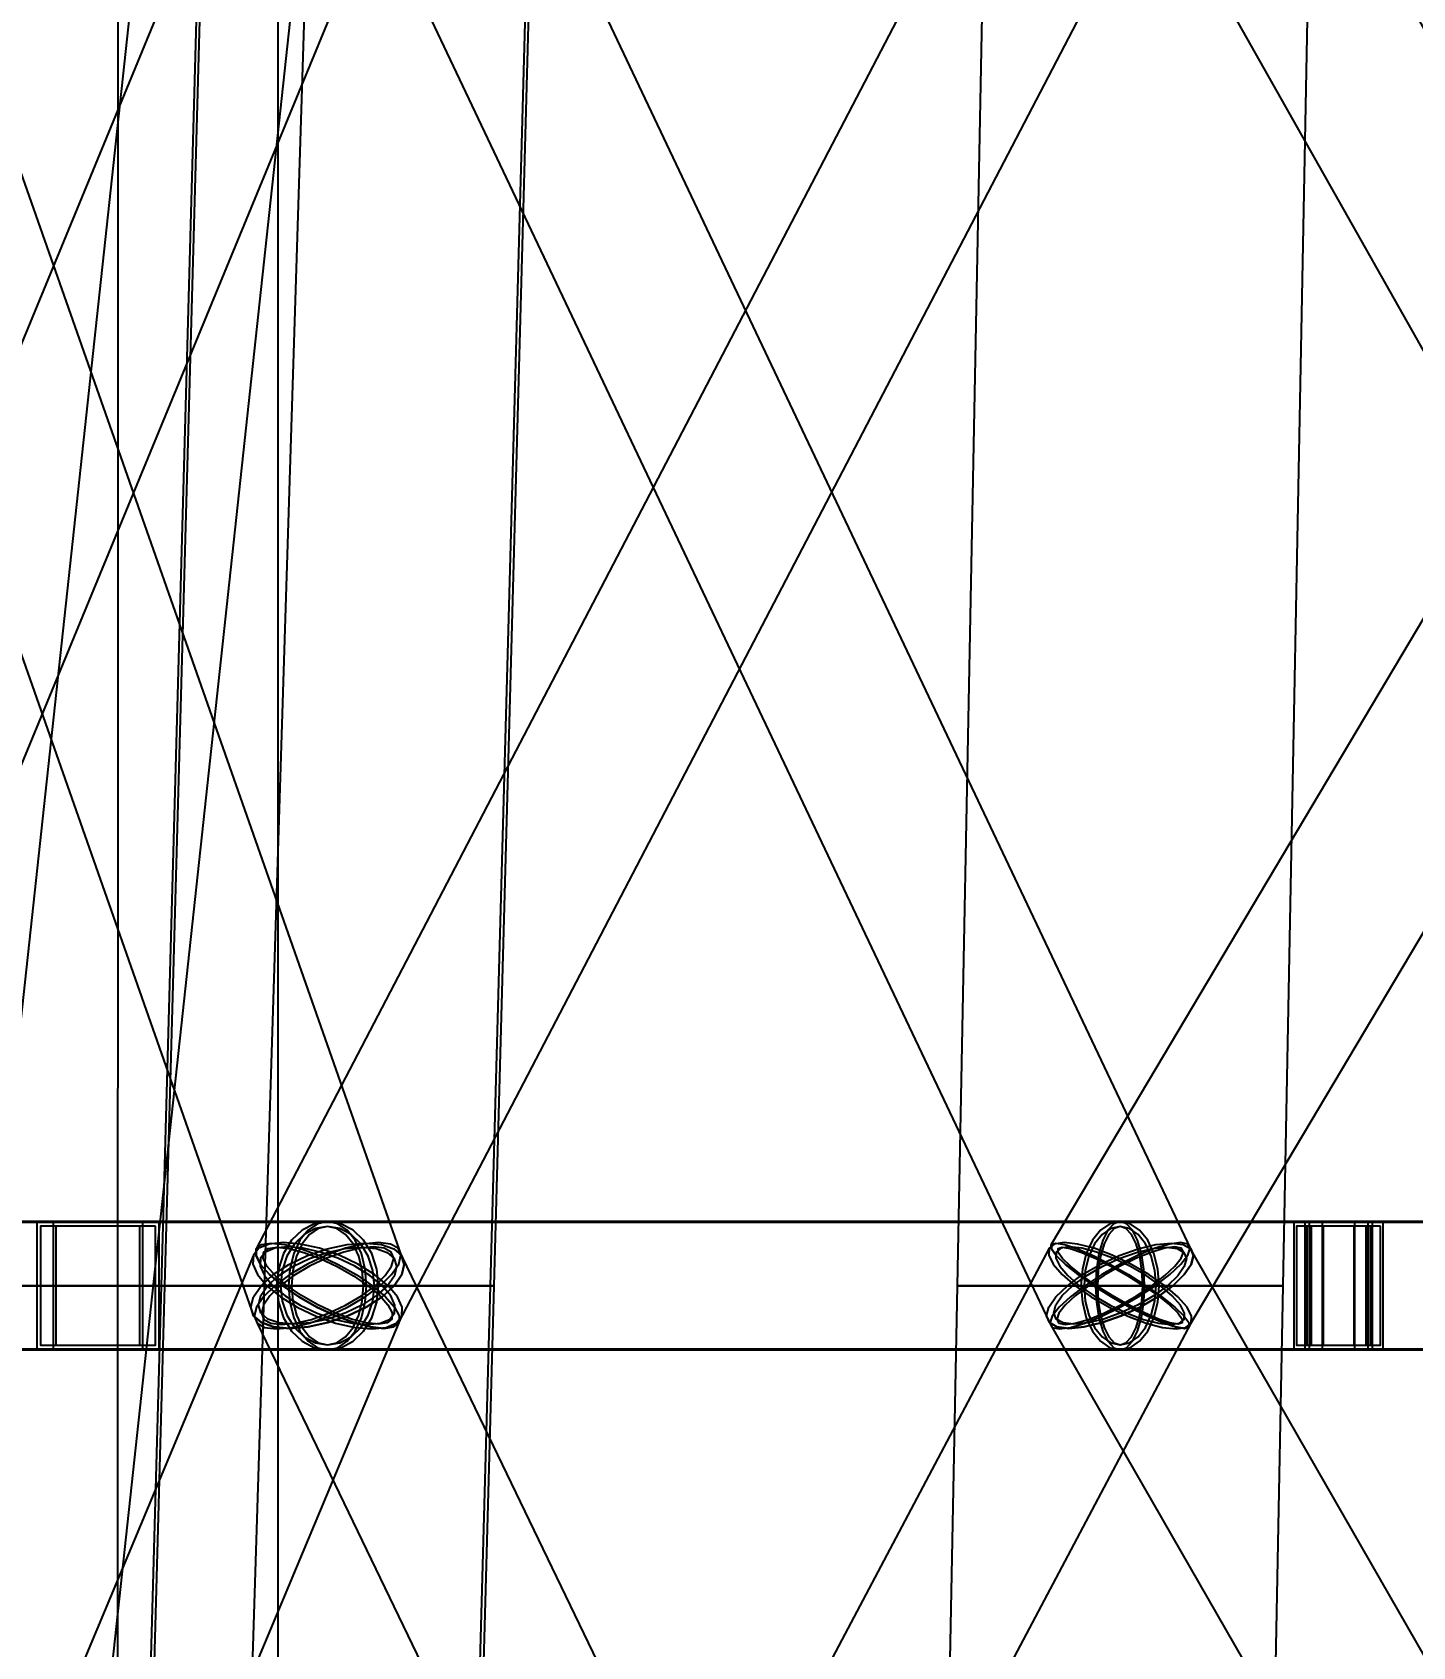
# Model space of a CAD drawing. Header units: millimetres. Extents: x -123812 to 252100, y -3000 to 639000.
# Drawn here: x -9498 to -5129, y 413857 to 418969 of the extents above; entities that cross this region are included whole.
import ezdxf

# ---------------------------------------------------------------- set-up
doc = ezdxf.new("R2010")
doc.units = ezdxf.units.MM
doc.layers.add('D-STR-DIM', color=7, linetype='Continuous', lineweight=13)
doc.layers.add('D-STR-STRC', color=7, linetype='Continuous', lineweight=25)
doc.styles.add('OpenSansCondensed-Light', font='OpenSansCondensed-Light.ttf')
doc.styles.add('TOWER_UNICODE', font='Arial Unicode.ttf')
doc.dimstyles.new('EZDXF', dxfattribs={"dimtxt": 0.25, "dimasz": 0.175, "dimexe": 0.375, "dimexo": 0.125, "dimgap": 0.1, "dimtad": 1, "dimlfac": 100, "dimzin": 12, "dimdsep": 46, "dimtxsty": 'OpenSansCondensed-Light', "dimblk": 'ARCHTICK', "dimcen": 2.5, "dimazin": 3, "dimtfac": 0.5, "dimtmove": 2, "dimatfit": 3})

# ---------------------------------------------------------------- blocks, each defined once
blk = doc.blocks.new('_ARCHTICK')
at = {"color": 0, "linetype": 'BYBLOCK', "const_width": 0.15}
blk.add_lwpolyline([(-0.5, -0.5), (0.5, 0.5)], dxfattribs=at)

msp = doc.modelspace()

# ---------------------------------------------------------------- linework, layer by layer
at = {"layer": 'D-STR-STRC'}
for points in [[(-8541.4, 425027.2), (-11246.2, 400027.2), (-11237.6, 400021.1), (-11212.4, 400013.7), (-11172.3, 400005.3), (-11120, 399996.5), (-11059.1, 399988), (-10993.7, 399980.3), (-10928.4, 399974), (-10867.4, 399969.4), (-10815.1, 399966.9), (-10775, 399966.6), (-10749.8, 399968.7), (-10741.2, 399972.8), (-8036.3, 424972.8)], [(-9227, 425000), (-9230.3, 400000), (-9221.7, 399990.2), (-9196.3, 399981), (-9155.9, 399973.1), (-9103.3, 399967), (-9042.1, 399963.2), (-8976.3, 399961.9), (-8910.6, 399963.2), (-8849.3, 399967), (-8796.7, 399973), (-8756.4, 399980.9), (-8731, 399990.1), (-8722.3, 400000), (-8719, 425000)], [(-6183.8, 420117), (-8789.3, 415117), (-8790.3, 415095.6), (-8776, 415067.6), (-8747.1, 415035), (-8705.8, 415000), (-8654.8, 414965), (-8597.6, 414932.4), (-8538.1, 414904.4), (-8480.4, 414883), (-8428.3, 414869.5), (-8385.5, 414864.8), (-8354.9, 414869.5), (-8338.4, 414883), (-5732.9, 419883)], [(-8650.2, 419883), (-6279.4, 414883), (-6255.4, 414869.5), (-6217.8, 414864.8), (-6169.1, 414869.5), (-6112.7, 414883), (-6052.4, 414904.4), (-5992.3, 414932.4), (-5936.5, 414965), (-5888.9, 415000), (-5852.5, 415035), (-5830.1, 415067.6), (-5822.9, 415095.6), (-5831.7, 415117), (-8202.5, 420117)], [(-3302.1, 420130.5), (-6273.4, 415130.5), (-6273, 415117), (-6257.8, 415095.6), (-6228.8, 415067.6), (-6188, 415035), (-6138.2, 415000), (-6082.7, 414965), (-6025.4, 414932.4), (-5970.2, 414904.4), (-5920.7, 414883), (-5880.5, 414869.5), (-5852.2, 414864.8), (-5837.7, 414869.5), (-2866.4, 419869.5)], [(-6173.8, 419869.5), (-3350.1, 414869.5), (-3327.9, 414864.8), (-3292.4, 414869.5), (-3246.3, 414883), (-3192.5, 414904.4), (-3134.7, 414932.4), (-3077, 414965), (-3023.2, 415000), (-2976.9, 415035), (-2941.5, 415067.6), (-2919.1, 415095.6), (-2911.5, 415117), (-2919.1, 415130.5), (-5742.8, 420130.5)], [(-8661.7, 420095.6), (-10723.8, 415095.6), (-10725.1, 415067.6), (-10710.2, 415035), (-10680.2, 415000), (-10637.1, 414965), (-10583.9, 414932.4), (-10524.2, 414904.4), (-10462.1, 414883), (-10401.8, 414869.5), (-10347.4, 414864.8), (-10302.6, 414869.5), (-10270.5, 414883), (-10253.2, 414904.4), (-8191, 419904.4)], [(-10554.1, 419904.4), (-8797.8, 414904.4), (-8773.3, 414883), (-8734.5, 414869.5), (-8684.1, 414864.8), (-8625.4, 414869.5), (-8562.6, 414883), (-8499.9, 414904.4), (-8441.6, 414932.4), (-8391.5, 414965), (-8353.2, 415000), (-8329.3, 415035), (-8321.3, 415067.6), (-8329.9, 415095.6), (-10086.2, 420095.6)], [(-10488.5, 414796.8), (-8563.8, 414796.8), (-8522.1, 414803.7), (-8483.2, 414824), (-8449.9, 414856.3), (-8424.2, 414898.4), (-8408.1, 414947.4), (-8402.6, 415000), (-8408.1, 415052.6), (-8424.2, 415101.6), (-8449.9, 415143.7), (-8483.2, 415176), (-8522.1, 415196.3), (-8563.8, 415203.2), (-10488.5, 415203.2)], [(-10488.5, 414796.8), (-8563.8, 414796.8), (-8522.1, 414803.7), (-8483.2, 414824), (-8449.9, 414856.3), (-8424.2, 414898.4), (-8408.1, 414947.4), (-8402.6, 415000), (-8408.1, 415052.6), (-8424.2, 415101.6), (-8449.9, 415143.7), (-8483.2, 415176), (-8522.1, 415196.3), (-8563.8, 415203.2), (-10488.5, 415203.2)], [(-3134.6, 415203.2), (-6055.6, 415203.2), (-6075.7, 415196.3), (-6094.4, 415176), (-6110.5, 415143.7), (-6122.9, 415101.6), (-6130.7, 415052.6), (-6133.3, 415000), (-6130.7, 414947.4), (-6122.9, 414898.4), (-6110.5, 414856.3), (-6094.4, 414824), (-6075.7, 414803.7), (-6055.6, 414796.8), (-3134.6, 414796.8)], [(-3134.6, 415203.2), (-6055.6, 415203.2), (-6075.7, 415196.3), (-6094.4, 415176), (-6110.5, 415143.7), (-6122.9, 415101.6), (-6130.7, 415052.6), (-6133.3, 415000), (-6130.7, 414947.4), (-6122.9, 414898.4), (-6110.5, 414856.3), (-6094.4, 414824), (-6075.7, 414803.7), (-6055.6, 414796.8), (-3134.6, 414796.8)], [(-10422.1, 409903.3), (-8329, 414903.3), (-8327.6, 414931.6), (-8342.3, 414964.6), (-8372, 415000), (-8414.9, 415035.4), (-8467.9, 415068.4), (-8527.5, 415096.7), (-8589.5, 415118.4), (-8649.8, 415132), (-8704.2, 415136.7), (-8749, 415132), (-8781.3, 415118.4), (-8798.7, 415096.7), (-10891.8, 410096.7)], [(-8476.6, 409881.6), (-5830.8, 414881.6), (-5829.6, 414903.3), (-5843.7, 414931.6), (-5872.3, 414964.6), (-5913.4, 415000), (-5964.1, 415035.4), (-6021.1, 415068.4), (-6080.5, 415096.7), (-6138.1, 415118.4), (-6190.1, 415132), (-6233, 415136.7), (-6263.7, 415132), (-6280.3, 415118.4), (-8926.1, 410118.4)], [(-5929.5, 410118.4), (-8340.6, 415118.4), (-8364.6, 415132), (-8402.2, 415136.7), (-8450.8, 415132), (-8507.1, 415118.4), (-8567.3, 415096.7), (-8627.2, 415068.4), (-8682.8, 415035.4), (-8730.4, 415000), (-8766.5, 414964.6), (-8788.9, 414931.6), (-8795.9, 414903.3), (-8787.1, 414881.6), (-6376, 409881.6)], [(-2970.2, 410132), (-5840.9, 415132), (-5863.1, 415136.7), (-5898.4, 415132), (-5944.5, 415118.4), (-5998.1, 415096.7), (-6055.6, 415068.4), (-6113.1, 415035.4), (-6166.7, 415000), (-6212.8, 414964.6), (-6248.1, 414931.6), (-6270.3, 414903.3), (-6277.8, 414881.6), (-6270.2, 414868), (-3399.6, 409868)]]:
    msp.add_lwpolyline(points, dxfattribs=at)
for points in [[(-9817.4, 415000), (-8763.5, 415000), (-8606, 420000), (-9657.5, 420000)], [(-9090.8, 415000), (-8036.9, 415000), (-7900.6, 420000), (-8952.1, 420000)], [(-9079.6, 415000), (-8048.1, 415000), (-7911.1, 420000), (-8941.6, 420000)], [(-6571.3, 415000), (-5539.9, 415000), (-5443.1, 420000), (-6473.6, 420000)], [(-6571.3, 415000), (-5539.9, 415000), (-5443.1, 420000), (-6473.6, 420000)], [(-10920.9, 414800), (-9097.2, 414800), (-9097.2, 415200), (-10920.9, 415200)], [(-10920.9, 414800), (-9097.2, 414800), (-9097.2, 415200), (-10920.9, 415200)], [(-10595.3, 414800), (-5257.1, 414800), (-5257.1, 415200), (-10595.3, 415200)], [(-9097.2, 415200), (-9483.6, 415200), (-9483.6, 414800), (-9097.2, 414800)], [(-9097.2, 415200), (-9483.6, 415200), (-9483.6, 414800), (-9097.2, 414800)], [(-9108.8, 415188), (-9472, 415188), (-9472, 414812), (-9108.8, 414812)], [(-9108.8, 415188), (-9472, 415188), (-9472, 414812), (-9108.8, 414812)], [(-9431.9, 414800), (-5222.4, 414800), (-5222.4, 415200), (-9431.9, 415200)], [(-9149, 415200), (-9431.9, 415200), (-9431.9, 414800), (-9149, 414800)], [(-9431.9, 414800), (-5222.4, 414800), (-5222.4, 415200), (-9431.9, 415200)], [(-9149, 415200), (-9431.9, 415200), (-9431.9, 414800), (-9149, 414800)], [(-9157.5, 415188), (-9423.4, 415188), (-9423.4, 414812), (-9157.5, 414812)], [(-9157.5, 415188), (-9423.4, 415188), (-9423.4, 414812), (-9157.5, 414812)], [(-8725.1, 415000), (-8719.6, 414947.4), (-8703.5, 414898.4), (-8677.8, 414856.3), (-8644.5, 414824), (-8605.6, 414803.7), (-8563.8, 414796.8), (-8522.1, 414803.7), (-8483.2, 414824), (-8449.9, 414856.3), (-8424.2, 414898.4), (-8408.1, 414947.4), (-8402.6, 415000), (-8408.1, 415052.6), (-8424.2, 415101.6), (-8449.9, 415143.7), (-8483.2, 415176), (-8522.1, 415196.3), (-8563.8, 415203.2), (-8605.6, 415196.3), (-8644.5, 415176), (-8677.8, 415143.7), (-8703.5, 415101.6), (-8719.6, 415052.6)], [(-8725.1, 415000), (-8719.6, 414947.4), (-8703.5, 414898.4), (-8677.8, 414856.3), (-8644.5, 414824), (-8605.6, 414803.7), (-8563.8, 414796.8), (-8522.1, 414803.7), (-8483.2, 414824), (-8449.9, 414856.3), (-8424.2, 414898.4), (-8408.1, 414947.4), (-8402.6, 415000), (-8408.1, 415052.6), (-8424.2, 415101.6), (-8449.9, 415143.7), (-8483.2, 415176), (-8522.1, 415196.3), (-8563.8, 415203.2), (-8605.6, 415196.3), (-8644.5, 415176), (-8677.8, 415143.7), (-8703.5, 415101.6), (-8719.6, 415052.6)], [(-8712.4, 415000), (-8707.3, 414951.5), (-8692.5, 414906.4), (-8668.9, 414867.6), (-8638.1, 414837.9), (-8602.3, 414819.2), (-8563.8, 414812.8), (-8525.4, 414819.2), (-8489.6, 414837.9), (-8458.8, 414867.6), (-8435.2, 414906.4), (-8420.4, 414951.5), (-8415.3, 415000), (-8420.4, 415048.5), (-8435.2, 415093.6), (-8458.8, 415132.4), (-8489.6, 415162.1), (-8525.4, 415180.8), (-8563.8, 415187.2), (-8602.3, 415180.8), (-8638.1, 415162.1), (-8668.9, 415132.4), (-8692.5, 415093.6), (-8707.3, 415048.5)], [(-8712.4, 415000), (-8707.3, 414951.5), (-8692.5, 414906.4), (-8668.9, 414867.6), (-8638.1, 414837.9), (-8602.3, 414819.2), (-8563.8, 414812.8), (-8525.4, 414819.2), (-8489.6, 414837.9), (-8458.8, 414867.6), (-8435.2, 414906.4), (-8420.4, 414951.5), (-8415.3, 415000), (-8420.4, 415048.5), (-8435.2, 415093.6), (-8458.8, 415132.4), (-8489.6, 415162.1), (-8525.4, 415180.8), (-8563.8, 415187.2), (-8602.3, 415180.8), (-8638.1, 415162.1), (-8668.9, 415132.4), (-8692.5, 415093.6), (-8707.3, 415048.5)], [(-8687.5, 415000), (-8683.3, 414947.4), (-8671, 414898.4), (-8651.3, 414856.3), (-8625.7, 414824), (-8595.9, 414803.7), (-8563.8, 414796.8), (-6055.6, 414796.8), (-6023.5, 414803.7), (-5993.7, 414824), (-5968.1, 414856.3), (-5948.4, 414898.4), (-5936.1, 414947.4), (-5931.9, 415000), (-5936.1, 415052.6), (-5948.4, 415101.6), (-5968.1, 415143.7), (-5993.7, 415176), (-6023.5, 415196.3), (-6055.6, 415203.2), (-8563.8, 415203.2), (-8595.9, 415196.3), (-8625.7, 415176), (-8651.3, 415143.7), (-8671, 415101.6), (-8683.3, 415052.6)], [(-8687.5, 415000), (-8683.3, 414947.4), (-8671, 414898.4), (-8651.3, 414856.3), (-8625.7, 414824), (-8595.9, 414803.7), (-8563.8, 414796.8), (-8531.8, 414803.7), (-8502, 414824), (-8476.4, 414856.3), (-8456.7, 414898.4), (-8444.4, 414947.4), (-8440.1, 415000), (-8444.4, 415052.6), (-8456.7, 415101.6), (-8476.4, 415143.7), (-8502, 415176), (-8531.8, 415196.3), (-8563.8, 415203.2), (-8595.9, 415196.3), (-8625.7, 415176), (-8651.3, 415143.7), (-8671, 415101.6), (-8683.3, 415052.6)], [(-8687.5, 415000), (-8683.3, 414947.4), (-8671, 414898.4), (-8651.3, 414856.3), (-8625.7, 414824), (-8595.9, 414803.7), (-8563.8, 414796.8), (-6055.6, 414796.8), (-6023.5, 414803.7), (-5993.7, 414824), (-5968.1, 414856.3), (-5948.4, 414898.4), (-5936.1, 414947.4), (-5931.9, 415000), (-5936.1, 415052.6), (-5948.4, 415101.6), (-5968.1, 415143.7), (-5993.7, 415176), (-6023.5, 415196.3), (-6055.6, 415203.2), (-8563.8, 415203.2), (-8595.9, 415196.3), (-8625.7, 415176), (-8651.3, 415143.7), (-8671, 415101.6), (-8683.3, 415052.6)], [(-8687.5, 415000), (-8683.3, 414947.4), (-8671, 414898.4), (-8651.3, 414856.3), (-8625.7, 414824), (-8595.9, 414803.7), (-8563.8, 414796.8), (-8531.8, 414803.7), (-8502, 414824), (-8476.4, 414856.3), (-8456.7, 414898.4), (-8444.4, 414947.4), (-8440.1, 415000), (-8444.4, 415052.6), (-8456.7, 415101.6), (-8476.4, 415143.7), (-8502, 415176), (-8531.8, 415196.3), (-8563.8, 415203.2), (-8595.9, 415196.3), (-8625.7, 415176), (-8651.3, 415143.7), (-8671, 415101.6), (-8683.3, 415052.6)], [(-8677.8, 415000), (-8673.9, 414951.5), (-8662.5, 414906.4), (-8644.4, 414867.6), (-8620.8, 414837.9), (-8593.3, 414819.2), (-8563.8, 414812.8), (-8534.4, 414819.2), (-8506.9, 414837.9), (-8483.3, 414867.6), (-8465.2, 414906.4), (-8453.8, 414951.5), (-8449.9, 415000), (-8453.8, 415048.5), (-8465.2, 415093.6), (-8483.3, 415132.4), (-8506.9, 415162.1), (-8534.4, 415180.8), (-8563.8, 415187.2), (-8593.3, 415180.8), (-8620.8, 415162.1), (-8644.4, 415132.4), (-8662.5, 415093.6), (-8673.9, 415048.5)], [(-8677.8, 415000), (-8673.9, 414951.5), (-8662.5, 414906.4), (-8644.4, 414867.6), (-8620.8, 414837.9), (-8593.3, 414819.2), (-8563.8, 414812.8), (-8534.4, 414819.2), (-8506.9, 414837.9), (-8483.3, 414867.6), (-8465.2, 414906.4), (-8453.8, 414951.5), (-8449.9, 415000), (-8453.8, 415048.5), (-8465.2, 415093.6), (-8483.3, 415132.4), (-8506.9, 415162.1), (-8534.4, 415180.8), (-8563.8, 415187.2), (-8593.3, 415180.8), (-8620.8, 415162.1), (-8644.4, 415132.4), (-8662.5, 415093.6), (-8673.9, 415048.5)], [(-6179.3, 415000), (-6175, 414947.4), (-6162.7, 414898.4), (-6143, 414856.3), (-6117.4, 414824), (-6087.6, 414803.7), (-6055.6, 414796.8), (-6023.5, 414803.7), (-5993.7, 414824), (-5968.1, 414856.3), (-5948.4, 414898.4), (-5936.1, 414947.4), (-5931.9, 415000), (-5936.1, 415052.6), (-5948.4, 415101.6), (-5968.1, 415143.7), (-5993.7, 415176), (-6023.5, 415196.3), (-6055.6, 415203.2), (-6087.6, 415196.3), (-6117.4, 415176), (-6143, 415143.7), (-6162.7, 415101.6), (-6175, 415052.6)], [(-6179.3, 415000), (-6175, 414947.4), (-6162.7, 414898.4), (-6143, 414856.3), (-6117.4, 414824), (-6087.6, 414803.7), (-6055.6, 414796.8), (-6023.5, 414803.7), (-5993.7, 414824), (-5968.1, 414856.3), (-5948.4, 414898.4), (-5936.1, 414947.4), (-5931.9, 415000), (-5936.1, 415052.6), (-5948.4, 415101.6), (-5968.1, 415143.7), (-5993.7, 415176), (-6023.5, 415196.3), (-6055.6, 415203.2), (-6087.6, 415196.3), (-6117.4, 415176), (-6143, 415143.7), (-6162.7, 415101.6), (-6175, 415052.6)], [(-6169.5, 415000), (-6165.6, 414951.5), (-6154.2, 414906.4), (-6136.1, 414867.6), (-6112.5, 414837.9), (-6085.1, 414819.2), (-6055.6, 414812.8), (-6026.1, 414819.2), (-5998.6, 414837.9), (-5975, 414867.6), (-5956.9, 414906.4), (-5945.5, 414951.5), (-5941.6, 415000), (-5945.5, 415048.5), (-5956.9, 415093.6), (-5975, 415132.4), (-5998.6, 415162.1), (-6026.1, 415180.8), (-6055.6, 415187.2), (-6085.1, 415180.8), (-6112.5, 415162.1), (-6136.1, 415132.4), (-6154.2, 415093.6), (-6165.6, 415048.5)], [(-6169.5, 415000), (-6165.6, 414951.5), (-6154.2, 414906.4), (-6136.1, 414867.6), (-6112.5, 414837.9), (-6085.1, 414819.2), (-6055.6, 414812.8), (-6026.1, 414819.2), (-5998.6, 414837.9), (-5975, 414867.6), (-5956.9, 414906.4), (-5945.5, 414951.5), (-5941.6, 415000), (-5945.5, 415048.5), (-5956.9, 415093.6), (-5975, 415132.4), (-5998.6, 415162.1), (-6026.1, 415180.8), (-6055.6, 415187.2), (-6085.1, 415180.8), (-6112.5, 415162.1), (-6136.1, 415132.4), (-6154.2, 415093.6), (-6165.6, 415048.5)], [(-6133.3, 415000), (-6130.7, 414947.4), (-6122.9, 414898.4), (-6110.5, 414856.3), (-6094.4, 414824), (-6075.7, 414803.7), (-6055.6, 414796.8), (-6035.4, 414803.7), (-6016.7, 414824), (-6000.6, 414856.3), (-5988.2, 414898.4), (-5980.4, 414947.4), (-5977.8, 415000), (-5980.4, 415052.6), (-5988.2, 415101.6), (-6000.6, 415143.7), (-6016.7, 415176), (-6035.4, 415196.3), (-6055.6, 415203.2), (-6075.7, 415196.3), (-6094.4, 415176), (-6110.5, 415143.7), (-6122.9, 415101.6), (-6130.7, 415052.6)], [(-6133.3, 415000), (-6130.7, 414947.4), (-6122.9, 414898.4), (-6110.5, 414856.3), (-6094.4, 414824), (-6075.7, 414803.7), (-6055.6, 414796.8), (-6035.4, 414803.7), (-6016.7, 414824), (-6000.6, 414856.3), (-5988.2, 414898.4), (-5980.4, 414947.4), (-5977.8, 415000), (-5980.4, 415052.6), (-5988.2, 415101.6), (-6000.6, 415143.7), (-6016.7, 415176), (-6035.4, 415196.3), (-6055.6, 415203.2), (-6075.7, 415196.3), (-6094.4, 415176), (-6110.5, 415143.7), (-6122.9, 415101.6), (-6130.7, 415052.6)], [(-6127.2, 415000), (-6124.8, 414951.5), (-6117.6, 414906.4), (-6106.2, 414867.6), (-6091.4, 414837.9), (-6074.1, 414819.2), (-6055.6, 414812.8), (-6037, 414819.2), (-6019.7, 414837.9), (-6004.9, 414867.6), (-5993.5, 414906.4), (-5986.4, 414951.5), (-5983.9, 415000), (-5986.4, 415048.5), (-5993.5, 415093.6), (-6004.9, 415132.4), (-6019.7, 415162.1), (-6037, 415180.8), (-6055.6, 415187.2), (-6074.1, 415180.8), (-6091.4, 415162.1), (-6106.2, 415132.4), (-6117.6, 415093.6), (-6124.8, 415048.5)], [(-6127.2, 415000), (-6124.8, 414951.5), (-6117.6, 414906.4), (-6106.2, 414867.6), (-6091.4, 414837.9), (-6074.1, 414819.2), (-6055.6, 414812.8), (-6037, 414819.2), (-6019.7, 414837.9), (-6004.9, 414867.6), (-5993.5, 414906.4), (-5986.4, 414951.5), (-5983.9, 415000), (-5986.4, 415048.5), (-5993.5, 415093.6), (-6004.9, 415132.4), (-6019.7, 415162.1), (-6037, 415180.8), (-6055.6, 415187.2), (-6074.1, 415180.8), (-6091.4, 415162.1), (-6106.2, 415132.4), (-6117.6, 415093.6), (-6124.8, 415048.5)], [(-5222.4, 415200), (-5505.3, 415200), (-5505.3, 414800), (-5222.4, 414800)], [(-5222.4, 415200), (-5505.3, 415200), (-5505.3, 414800), (-5222.4, 414800)], [(-5230.9, 415188), (-5496.8, 415188), (-5496.8, 414812), (-5230.9, 414812)], [(-5230.9, 415188), (-5496.8, 415188), (-5496.8, 414812), (-5230.9, 414812)], [(-5257.1, 415200), (-5470.6, 415200), (-5470.6, 414800), (-5257.1, 414800)], [(-5263.5, 415188), (-5464.2, 415188), (-5464.2, 414812), (-5263.5, 414812)], [(-5456.9, 414800), (93.1, 414800), (93.1, 415200), (-5456.9, 415200)], [(-5270.7, 415200), (-5456.9, 415200), (-5456.9, 414800), (-5270.7, 414800)], [(-5276.3, 415188), (-5451.3, 415188), (-5451.3, 414812), (-5276.3, 414812)], [(-5415.6, 414800), (51.8, 414800), (51.8, 415200), (-5415.6, 415200)], [(-5312.1, 415200), (-5415.6, 415200), (-5415.6, 414800), (-5312.1, 414800)], [(-5415.6, 414800), (51.8, 414800), (51.8, 415200), (-5415.6, 415200)], [(-5312.1, 415200), (-5415.6, 415200), (-5415.6, 414800), (-5312.1, 414800)], [(-5315.2, 415188), (-5412.5, 415188), (-5412.5, 414812), (-5315.2, 414812)], [(-5315.2, 415188), (-5412.5, 415188), (-5412.5, 414812), (-5315.2, 414812)], [(-8353.2, 415000), (-8391.5, 414965), (-8441.6, 414932.4), (-8499.9, 414904.4), (-8562.6, 414883), (-8625.4, 414869.5), (-8684.1, 414864.8), (-8734.5, 414869.5), (-8773.3, 414883), (-8797.8, 414904.4), (-8806.4, 414932.4), (-8798.4, 414965), (-8774.5, 415000), (-8736.2, 415035), (-8686.1, 415067.6), (-8627.8, 415095.6), (-8565.1, 415117), (-8502.3, 415130.5), (-8443.6, 415135.2), (-8393.2, 415130.5), (-8354.4, 415117), (-8329.9, 415095.6), (-8321.3, 415067.6), (-8329.3, 415035)], [(-8755.7, 415000), (-8712.8, 414964.6), (-8659.8, 414931.6), (-8600.2, 414903.3), (-8538.2, 414881.6), (-8477.9, 414868), (-8423.5, 414863.3), (-8378.6, 414868), (-8346.4, 414881.6), (-8329, 414903.3), (-8327.6, 414931.6), (-8342.3, 414964.6), (-8372, 415000), (-8414.9, 415035.4), (-8467.9, 415068.4), (-8527.5, 415096.7), (-8589.5, 415118.4), (-8649.8, 415132), (-8704.2, 415136.7), (-8749, 415132), (-8781.3, 415118.4), (-8798.7, 415096.7), (-8800.1, 415068.4), (-8785.4, 415035.4)], [(-8730.4, 415000), (-8766.5, 414964.6), (-8788.9, 414931.6), (-8795.9, 414903.3), (-8787.1, 414881.6), (-8763.1, 414868), (-8725.5, 414863.3), (-8676.9, 414868), (-8620.6, 414881.6), (-8560.4, 414903.3), (-8500.5, 414931.6), (-8444.9, 414964.6), (-8397.3, 415000), (-8361.2, 415035.4), (-8338.8, 415068.4), (-8331.8, 415096.7), (-8340.6, 415118.4), (-8364.6, 415132), (-8402.2, 415136.7), (-8450.8, 415132), (-8507.1, 415118.4), (-8567.3, 415096.7), (-8627.2, 415068.4), (-8682.8, 415035.4)], [(-8421.9, 415000), (-8380.6, 414965), (-8351.7, 414932.4), (-8337.4, 414904.4), (-8338.4, 414883), (-8354.9, 414869.5), (-8385.5, 414864.8), (-8428.3, 414869.5), (-8480.4, 414883), (-8538.1, 414904.4), (-8597.6, 414932.4), (-8654.8, 414965), (-8705.8, 415000), (-8747.1, 415035), (-8776, 415067.6), (-8790.3, 415095.6), (-8789.3, 415117), (-8772.8, 415130.5), (-8742.2, 415135.2), (-8699.4, 415130.5), (-8647.3, 415117), (-8589.6, 415095.6), (-8530.1, 415067.6), (-8472.9, 415035)], [(-8374, 415000), (-8408.5, 414968.5), (-8453.6, 414939.1), (-8506.2, 414913.8), (-8562.8, 414894.5), (-8619.4, 414882.3), (-8672.2, 414878.2), (-8717.7, 414882.3), (-8752.6, 414894.5), (-8774.8, 414913.8), (-8782.5, 414939.1), (-8775.3, 414968.5), (-8753.7, 415000), (-8719.2, 415031.5), (-8674.1, 415060.9), (-8621.5, 415086.2), (-8564.9, 415105.5), (-8508.3, 415117.7), (-8455.5, 415121.8), (-8410, 415117.7), (-8375, 415105.5), (-8352.9, 415086.2), (-8345.2, 415060.9), (-8352.4, 415031.5)], [(-8736.8, 415000), (-8698.1, 414968.1), (-8650.3, 414938.4), (-8596.7, 414912.9), (-8540.7, 414893.3), (-8486.4, 414881), (-8437.3, 414876.8), (-8396.9, 414881), (-8367.8, 414893.3), (-8352.1, 414912.9), (-8350.8, 414938.4), (-8364.1, 414968.1), (-8390.9, 415000), (-8429.6, 415031.9), (-8477.4, 415061.6), (-8531, 415087.1), (-8587, 415106.7), (-8641.3, 415119), (-8690.4, 415123.2), (-8730.8, 415119), (-8759.9, 415106.7), (-8775.6, 415087.1), (-8776.9, 415061.6), (-8763.6, 415031.9)], [(-8714, 415000), (-8746.6, 414968.1), (-8766.7, 414938.4), (-8773.1, 414912.9), (-8765.1, 414893.3), (-8743.5, 414881), (-8709.6, 414876.8), (-8665.8, 414881), (-8615, 414893.3), (-8560.8, 414912.9), (-8506.7, 414938.4), (-8456.6, 414968.1), (-8413.7, 415000), (-8381.1, 415031.9), (-8361, 415061.6), (-8354.6, 415087.1), (-8362.6, 415106.7), (-8384.2, 415119), (-8418.1, 415123.2), (-8461.9, 415119), (-8512.7, 415106.7), (-8566.9, 415087.1), (-8621, 415061.6), (-8671.1, 415031.9)], [(-8435.9, 415000), (-8398.6, 414968.5), (-8372.6, 414939.1), (-8359.7, 414913.8), (-8360.6, 414894.5), (-8375.4, 414882.3), (-8403.1, 414878.2), (-8441.7, 414882.3), (-8488.6, 414894.5), (-8540.7, 414913.8), (-8594.3, 414939.1), (-8645.9, 414968.5), (-8691.8, 415000), (-8729.1, 415031.5), (-8755.1, 415060.9), (-8768, 415086.2), (-8767.1, 415105.5), (-8752.3, 415117.7), (-8724.6, 415121.8), (-8686, 415117.7), (-8639.1, 415105.5), (-8587, 415086.2), (-8533.4, 415060.9), (-8481.8, 415031.5)], [(-5888.9, 415000), (-5936.5, 414965), (-5992.3, 414932.4), (-6052.4, 414904.4), (-6112.7, 414883), (-6169.1, 414869.5), (-6217.8, 414864.8), (-6255.4, 414869.5), (-6279.4, 414883), (-6288.2, 414904.4), (-6281.1, 414932.4), (-6258.6, 414965), (-6222.3, 415000), (-6174.6, 415035), (-6118.8, 415067.6), (-6058.7, 415095.6), (-5998.4, 415117), (-5942, 415130.5), (-5893.3, 415135.2), (-5855.7, 415130.5), (-5831.7, 415117), (-5822.9, 415095.6), (-5830.1, 415067.6), (-5852.5, 415035)], [(-6197.7, 415000), (-6147, 414964.6), (-6090, 414931.6), (-6030.7, 414903.3), (-5973, 414881.6), (-5921, 414868), (-5878.2, 414863.3), (-5847.4, 414868), (-5830.8, 414881.6), (-5829.6, 414903.3), (-5843.7, 414931.6), (-5872.3, 414964.6), (-5913.4, 415000), (-5964.1, 415035.4), (-6021.1, 415068.4), (-6080.5, 415096.7), (-6138.1, 415118.4), (-6190.1, 415132), (-6233, 415136.7), (-6263.7, 415132), (-6280.3, 415118.4), (-6281.5, 415096.7), (-6267.4, 415068.4), (-6238.8, 415035.4)], [(-6166.7, 415000), (-6212.8, 414964.6), (-6248.1, 414931.6), (-6270.3, 414903.3), (-6277.8, 414881.6), (-6270.2, 414868), (-6248, 414863.3), (-6212.7, 414868), (-6166.6, 414881.6), (-6113, 414903.3), (-6055.5, 414931.6), (-5998, 414964.6), (-5944.4, 415000), (-5898.3, 415035.4), (-5863, 415068.4), (-5840.8, 415096.7), (-5833.3, 415118.4), (-5840.9, 415132), (-5863.1, 415136.7), (-5898.4, 415132), (-5944.5, 415118.4), (-5998.1, 415096.7), (-6055.6, 415068.4), (-6113.1, 415035.4)], [(-5972.9, 415000), (-5923.1, 414965), (-5882.3, 414932.4), (-5853.3, 414904.4), (-5838.1, 414883), (-5837.7, 414869.5), (-5852.2, 414864.8), (-5880.5, 414869.5), (-5920.7, 414883), (-5970.2, 414904.4), (-6025.4, 414932.4), (-6082.7, 414965), (-6138.2, 415000), (-6188, 415035), (-6228.8, 415067.6), (-6257.8, 415095.6), (-6273, 415117), (-6273.4, 415130.5), (-6258.9, 415135.2), (-6230.6, 415130.5), (-6190.4, 415117), (-6140.9, 415095.6), (-6085.7, 415067.6), (-6028.4, 415035)], [(-5905.3, 415000), (-5948.2, 414968.5), (-5998.5, 414939.1), (-6052.7, 414913.8), (-6107.1, 414894.5), (-6158, 414882.3), (-6201.8, 414878.2), (-6235.8, 414882.3), (-6257.4, 414894.5), (-6265.3, 414913.8), (-6258.9, 414939.1), (-6238.6, 414968.5), (-6205.8, 415000), (-6162.9, 415031.5), (-6112.6, 415060.9), (-6058.4, 415086.2), (-6004, 415105.5), (-5953.1, 415117.7), (-5909.3, 415121.8), (-5875.3, 415117.7), (-5853.7, 415105.5), (-5845.8, 415086.2), (-5852.3, 415060.9), (-5872.5, 415031.5)], [(-6183.7, 415000), (-6138, 414968.1), (-6086.6, 414938.4), (-6033.1, 414912.9), (-5981.1, 414893.3), (-5934.2, 414881), (-5895.6, 414876.8), (-5867.9, 414881), (-5853, 414893.3), (-5851.8, 414912.9), (-5864.6, 414938.4), (-5890.3, 414968.1), (-5927.4, 415000), (-5973.1, 415031.9), (-6024.5, 415061.6), (-6078, 415087.1), (-6130, 415106.7), (-6176.9, 415119), (-6215.5, 415123.2), (-6243.2, 415119), (-6258.2, 415106.7), (-6259.3, 415087.1), (-6246.5, 415061.6), (-6220.8, 415031.9)], [(-6155.8, 415000), (-6197.3, 414968.1), (-6229.1, 414938.4), (-6249.1, 414912.9), (-6256, 414893.3), (-6249.1, 414881), (-6229.1, 414876.8), (-6197.2, 414881), (-6155.7, 414893.3), (-6107.4, 414912.9), (-6055.5, 414938.4), (-6003.6, 414968.1), (-5955.3, 415000), (-5913.8, 415031.9), (-5882, 415061.6), (-5862, 415087.1), (-5855.2, 415106.7), (-5862, 415119), (-5882, 415123.2), (-5913.9, 415119), (-5955.4, 415106.7), (-6003.7, 415087.1), (-6055.6, 415061.6), (-6107.5, 415031.9)], [(-5981.1, 415000), (-5936.2, 414968.5), (-5899.4, 414939.1), (-5873.2, 414913.8), (-5859.5, 414894.5), (-5859.2, 414882.3), (-5872.2, 414878.2), (-5897.7, 414882.3), (-5934, 414894.5), (-5978.6, 414913.8), (-6028.4, 414939.1), (-6080.1, 414968.5), (-6130, 415000), (-6175, 415031.5), (-6211.7, 415060.9), (-6237.9, 415086.2), (-6251.6, 415105.5), (-6251.9, 415117.7), (-6238.9, 415121.8), (-6213.4, 415117.7), (-6177.1, 415105.5), (-6132.5, 415086.2), (-6082.7, 415060.9), (-6031.1, 415031.5)], [(-9977.2, 410000), (-8921.1, 410000), (-8763.5, 415000), (-9817.4, 415000)], [(-8763.5, 415000), (-8781.5, 415000), (-8834.1, 415000), (-8917.8, 415000), (-9027, 415000), (-9154.1, 415000), (-9290.4, 415000), (-9426.8, 415000), (-9553.9, 415000), (-9663, 415000), (-9746.8, 415000), (-9799.4, 415000), (-9817.4, 415000), (-9799.4, 415000), (-9746.8, 415000), (-9663, 415000), (-9553.9, 415000), (-9426.8, 415000), (-9290.4, 415000), (-9154.1, 415000), (-9027, 415000), (-8917.8, 415000), (-8834.1, 415000), (-8781.5, 415000)], [(-9229.4, 410000), (-8173.3, 410000), (-8036.9, 415000), (-9090.8, 415000)], [(-9217.5, 410000), (-8185.2, 410000), (-8048.1, 415000), (-9079.6, 415000)], [(-8036.9, 415000), (-8054.9, 415000), (-8107.5, 415000), (-8191.3, 415000), (-8300.4, 415000), (-8427.5, 415000), (-8563.8, 415000), (-8700.2, 415000), (-8827.3, 415000), (-8936.4, 415000), (-9020.2, 415000), (-9072.8, 415000), (-9090.8, 415000), (-9072.8, 415000), (-9020.2, 415000), (-8936.4, 415000), (-8827.3, 415000), (-8700.2, 415000), (-8563.8, 415000), (-8427.5, 415000), (-8300.4, 415000), (-8191.3, 415000), (-8107.5, 415000), (-8054.9, 415000)], [(-8048.1, 415000), (-8065.7, 415000), (-8117.2, 415000), (-8199.2, 415000), (-8306, 415000), (-8430.4, 415000), (-8563.8, 415000), (-8697.3, 415000), (-8821.7, 415000), (-8928.5, 415000), (-9010.5, 415000), (-9062, 415000), (-9079.6, 415000), (-9062, 415000), (-9010.5, 415000), (-8928.5, 415000), (-8821.7, 415000), (-8697.3, 415000), (-8563.8, 415000), (-8430.4, 415000), (-8306, 415000), (-8199.2, 415000), (-8117.2, 415000), (-8065.7, 415000)], [(-6669, 410000), (-5636.6, 410000), (-5539.9, 415000), (-6571.3, 415000)], [(-6669, 410000), (-5636.6, 410000), (-5539.9, 415000), (-6571.3, 415000)], [(-5539.9, 415000), (-5557.4, 415000), (-5608.9, 415000), (-5690.9, 415000), (-5797.7, 415000), (-5922.1, 415000), (-6055.6, 415000), (-6189, 415000), (-6313.4, 415000), (-6420.2, 415000), (-6502.2, 415000), (-6553.7, 415000), (-6571.3, 415000), (-6553.7, 415000), (-6502.2, 415000), (-6420.2, 415000), (-6313.4, 415000), (-6189, 415000), (-6055.6, 415000), (-5922.1, 415000), (-5797.7, 415000), (-5690.9, 415000), (-5608.9, 415000), (-5557.4, 415000)], [(-5539.9, 415000), (-5557.4, 415000), (-5608.9, 415000), (-5690.9, 415000), (-5797.7, 415000), (-5922.1, 415000), (-6055.6, 415000), (-6189, 415000), (-6313.4, 415000), (-6420.2, 415000), (-6502.2, 415000), (-6553.7, 415000), (-6571.3, 415000), (-6553.7, 415000), (-6502.2, 415000), (-6420.2, 415000), (-6313.4, 415000), (-6189, 415000), (-6055.6, 415000), (-5922.1, 415000), (-5797.7, 415000), (-5690.9, 415000), (-5608.9, 415000), (-5557.4, 415000)]]:
    msp.add_lwpolyline(points, close=True, dxfattribs=at)

# ---------------------------------------------------------------- dimensions: what is measured, and where the dimension line sits
at = {"layer": 'D-STR-DIM'}
msp.add_linear_dim(base=(-112000, 0), p1=(0, 0), p2=(0, 634000), angle=90, dimstyle='EZDXF', override={"dimtxt": 8400, "dimasz": 3750, "dimexe": 2100, "dimexo": 1800, "dimgap": 2100, "dimtad": 1, "dimdec": 0, "dimlfac": 1, "dimlunit": 2, "dimtxsty": 'TOWER_UNICODE', "dimclrd": 7, "dimclre": 7, "dimclrt": 7}, dxfattribs=at).render()

doc.saveas('drawing.dxf')
